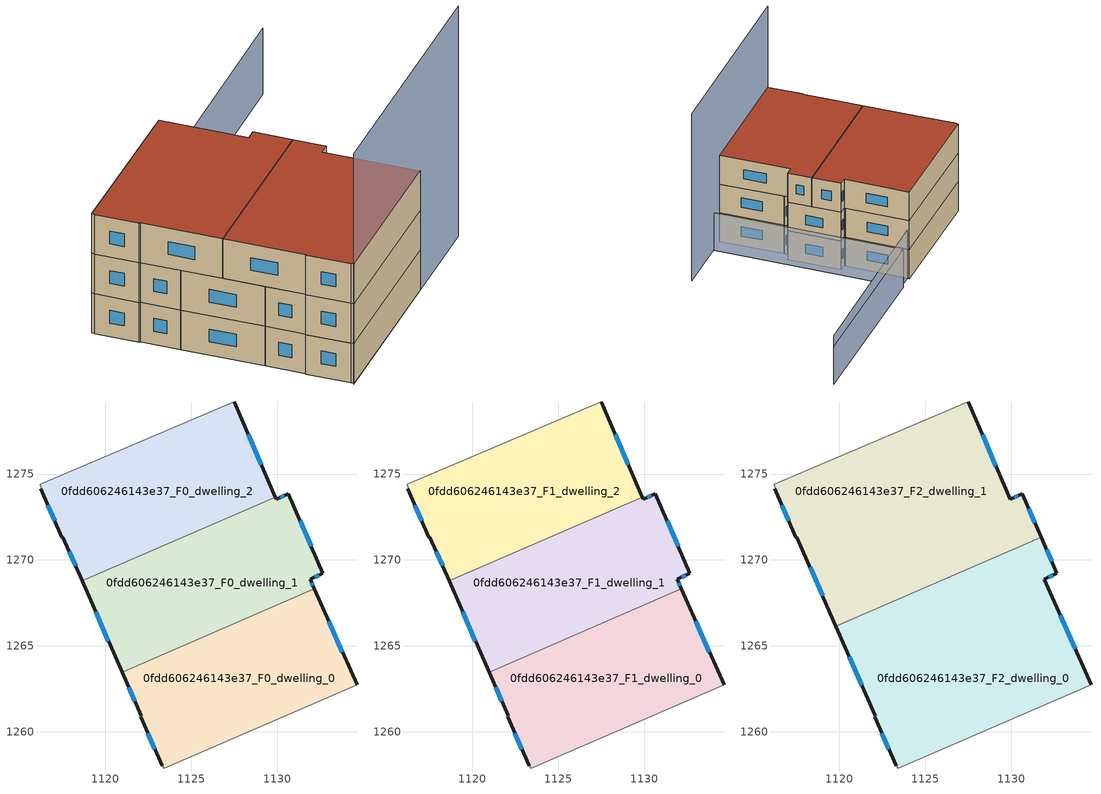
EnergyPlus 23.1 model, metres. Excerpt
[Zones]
0fdd606246143e37_F0_dwelling_0
 floor ground (EU_floor_Construction): 1132.17,1268.32 1134.65,1262.73 1123.43,1257.87 1123.33,1258.03 1122.05,1260.87 1122.09,1260.92 1120.98,1263.47 z0
 wall outside (EU_wall_Construction): 1120.98,1263.47 1122.09,1260.92 1122.05,1260.87 1123.33,1258.03 / 1134.65,1262.73 1132.17,1268.32 z0:3
 wall to 0fdd606246143e37_F0_dwelling_1 (EU_wall_Construction): 1132.17,1268.32 1120.98,1263.47 z0:3
 wall adiabatic (EU_wall_Construction): 1123.33,1258.03 1123.43,1257.87 1134.65,1262.73 z0:3
 window (EU_Window_Construction): 1122.49,1259.9 1122.9,1258.99 / 1121.36,1262.6 1121.71,1261.79 / 1133.81,1264.63 1133.01,1266.42 z1.02:1.98
0fdd606246143e37_F0_dwelling_1
 floor ground (EU_floor_Construction): 1130.65,1273.84 1132.67,1269.23 1131.93,1268.86 1132.17,1268.32 1120.98,1263.47 1118.65,1268.78 1129.9,1273.65 1129.96,1273.53 z0
 wall outside (EU_wall_Construction): 1118.65,1268.78 1120.98,1263.47 / 1132.17,1268.32 1131.93,1268.86 1132.67,1269.23 1130.65,1273.84 1129.96,1273.53 1129.9,1273.65 z0:3
 wall to 0fdd606246143e37_F0_dwelling_2 (EU_wall_Construction): 1129.9,1273.65 1118.65,1268.78 z0:3
 window (EU_Window_Construction): 1119.44,1266.97 1120.19,1265.28 / 1130.41,1273.73 1130.19,1273.63 / 1131.98,1270.8 1131.34,1272.27 / 1132.18,1268.99 1132.42,1269.1 / 1132.09,1268.5 1132.01,1268.68 z1.02:1.98
0fdd606246143e37_F0_dwelling_2
 floor ground (EU_floor_Construction): 1127.51,1279.21 1129.9,1273.65 1118.65,1268.78 1117.54,1271.33 1117.47,1271.33 1116.25,1274.16 1116.26,1274.19 1116.2,1274.38 1116.23,1274.39 z0
 wall outside (EU_wall_Construction): 1129.9,1273.65 1127.51,1279.21 / 1116.25,1274.16 1117.47,1271.33 1117.54,1271.33 1118.65,1268.78 z0:3
 wall adiabatic (EU_wall_Construction): 1127.51,1279.21 1116.23,1274.39 1116.2,1274.38 1116.26,1274.19 1116.25,1274.16 z0:3
 window (EU_Window_Construction): 1129.09,1275.55 1128.32,1277.32 / 1117.92,1270.46 1118.27,1269.65 / 1116.67,1273.2 1117.06,1272.29 z1.02:1.98
0fdd606246143e37_F1_dwelling_0
 floor to 0fdd606246143e37_F0_dwelling_0 (EU_floor_Construction): 1132.17,1268.32 1134.65,1262.73 1123.43,1257.87 1123.33,1258.03 1122.05,1260.87 1122.09,1260.92 1120.98,1263.47 z3
 wall outside (EU_wall_Construction): 1120.98,1263.47 1122.09,1260.92 1122.05,1260.87 1123.33,1258.03 / 1134.65,1262.73 1132.17,1268.32 z3:6
 wall to 0fdd606246143e37_F1_dwelling_1 (EU_wall_Construction): 1132.17,1268.32 1120.98,1263.47 z3:6
 wall adiabatic (EU_wall_Construction): 1123.33,1258.03 1123.43,1257.87 1134.65,1262.73 z3:6
 window (EU_Window_Construction): 1122.49,1259.9 1122.9,1258.99 / 1121.36,1262.6 1121.71,1261.79 / 1133.81,1264.63 1133.01,1266.42 z4.02:4.98
0fdd606246143e37_F1_dwelling_1
 floor to 0fdd606246143e37_F0_dwelling_1 (EU_floor_Construction): 1130.65,1273.84 1132.67,1269.23 1131.93,1268.86 1132.17,1268.32 1120.98,1263.47 1118.65,1268.78 1129.9,1273.65 1129.96,1273.53 z3
 wall outside (EU_wall_Construction): 1118.65,1268.78 1120.98,1263.47 / 1132.17,1268.32 1131.93,1268.86 1132.67,1269.23 1130.65,1273.84 1129.96,1273.53 1129.9,1273.65 z3:6
 wall to 0fdd606246143e37_F1_dwelling_2 (EU_wall_Construction): 1129.9,1273.65 1118.65,1268.78 z3:6
 window (EU_Window_Construction): 1119.44,1266.97 1120.19,1265.28 / 1130.41,1273.73 1130.19,1273.63 / 1131.98,1270.8 1131.34,1272.27 / 1132.18,1268.99 1132.42,1269.1 / 1132.09,1268.5 1132.01,1268.68 z4.02:4.98
0fdd606246143e37_F1_dwelling_2
 floor to 0fdd606246143e37_F0_dwelling_2 (EU_floor_Construction): 1127.51,1279.21 1129.9,1273.65 1118.65,1268.78 1117.54,1271.33 1117.47,1271.33 1116.25,1274.16 1116.26,1274.19 1116.2,1274.38 1116.23,1274.39 z3
 wall outside (EU_wall_Construction): 1129.9,1273.65 1127.51,1279.21 / 1116.25,1274.16 1117.47,1271.33 1117.54,1271.33 1118.65,1268.78 z3:6
 wall adiabatic (EU_wall_Construction): 1127.51,1279.21 1116.23,1274.39 1116.2,1274.38 1116.26,1274.19 1116.25,1274.16 z3:6
 window (EU_Window_Construction): 1129.09,1275.55 1128.32,1277.32 / 1117.92,1270.46 1118.27,1269.65 / 1116.67,1273.2 1117.06,1272.29 z4.02:4.98
0fdd606246143e37_F2_dwelling_0
 floor to 0fdd606246143e37_F1_dwelling_0 (EU_floor_Construction): 1132.17,1268.32 1134.65,1262.73 1123.43,1257.87 1123.33,1258.03 1122.05,1260.87 1122.09,1260.92 1120.98,1263.47 z6
 floor to 0fdd606246143e37_F1_dwelling_1 (EU_floor_Construction): 1131.76,1271.32 1132.67,1269.23 1131.93,1268.86 1132.17,1268.32 1120.98,1263.47 1119.81,1266.14 z6
 wall outside (EU_wall_Construction): 1119.81,1266.14 1122.09,1260.92 1122.05,1260.87 1123.33,1258.03 / 1134.65,1262.73 1131.93,1268.86 1132.67,1269.23 1131.76,1271.32 z6:9
 wall adiabatic (EU_wall_Construction): 1123.33,1258.03 1123.43,1257.87 1134.65,1262.73 z6:9
 wall to 0fdd606246143e37_F2_dwelling_1 (EU_wall_Construction): 1131.76,1271.32 1119.81,1266.14 z6:9
 window (EU_Window_Construction): 1122.49,1259.9 1122.9,1258.99 / 1120.59,1264.36 1121.31,1262.69 / 1132.36,1269.94 1132.07,1270.6 / 1132.18,1268.99 1132.42,1269.1 / 1133.73,1264.82 1132.85,1266.78 z7.02:7.98
 roof outside (EU_roof_Construction): 1134.65,1262.73 1131.93,1268.86 1132.67,1269.23 1131.76,1271.32 1119.81,1266.14 1122.09,1260.92 1122.05,1260.87 1123.33,1258.03 1123.43,1257.87 z9
0fdd606246143e37_F2_dwelling_1
 floor to 0fdd606246143e37_F1_dwelling_1 (EU_floor_Construction): 1130.65,1273.84 1131.76,1271.32 1119.81,1266.14 1118.65,1268.78 1129.9,1273.65 1129.96,1273.53 z6
 floor to 0fdd606246143e37_F1_dwelling_2 (EU_floor_Construction): 1127.51,1279.21 1129.9,1273.65 1118.65,1268.78 1117.54,1271.33 1117.47,1271.33 1116.25,1274.16 1116.26,1274.19 1116.2,1274.38 1116.23,1274.39 z6
 wall outside (EU_wall_Construction): 1116.25,1274.16 1117.47,1271.33 1117.54,1271.33 1119.81,1266.14 / 1131.76,1271.32 1130.65,1273.84 1129.96,1273.53 1127.51,1279.21 z6:9
 wall adiabatic (EU_wall_Construction): 1127.51,1279.21 1116.23,1274.39 1116.2,1274.38 1116.26,1274.19 1116.25,1274.16 z6:9
 window (EU_Window_Construction): 1116.67,1273.2 1117.06,1272.29 / 1129.12,1275.46 1128.34,1277.28 / 1130.41,1273.73 1130.19,1273.63 / 1131.38,1272.17 1131.03,1272.98 / 1118.31,1269.56 1119.04,1267.91 z7.02:7.98
 roof outside (EU_roof_Construction): 1131.76,1271.32 1130.65,1273.84 1129.96,1273.53 1127.51,1279.21 1116.23,1274.39 1116.2,1274.38 1116.26,1274.19 1116.25,1274.16 1117.47,1271.33 1117.54,1271.33 1119.81,1266.14 z9
shading: 1123.31,1257.81 1141.14,1265.54 z0:17.4; 1136.03,1263.33 1128.97,1279.84 / 1128.97,1279.84 1145.05,1286.73 z0:3.9; 1145.03,1286.72 1116.35,1274.11 z0:5
[Building]
EU S2 Campaign: North Axis=0; Terrain=City; Solar Distribution=FullExterior
[Site:Location]
Vienna: Latitude=48; Longitude=16.5; Time Zone=1; Elevation=183
[SizingPeriod:WeatherFileDays]
AnnualSizingPeriod: Begin Month=1; Begin Day of Month=1; End Month=12; End Day of Month=31; Day of Week for Start Day=Monday; Use Weather File Daylight Saving Period=No; Use Weather File Rain and Snow Indicators=No
[MATERIAL]
EU_InternalMass_Material: Roughness=MediumRough; Thickness=0.1; Conductivity=1; Density=1800; Specific Heat=900; Thermal Absorptance=0.9; Solar Absorptance=0.7; Visible Absorptance=0.7
[MATERIAL:NOMASS] Roughness=MediumRough; Thermal Absorptance=0.9; Solar Absorptance=0.7; Visible Absorptance=0.7
Name | Thermal Resistance
EU_wall_NoMass | 0.942466
EU_roof_NoMass | 0.551687
EU_floor_NoMass | 0.66527
[WINDOWMATERIAL:SIMPLEGLAZINGSYSTEM]
EU_Window_SimpleGlazing: UFactor=2.03367; Solar Heat Gain Coefficient=0.65; Visible Transmittance=0.65
[CONSTRUCTION]
EU_wall_Construction: EU_wall_NoMass
EU_roof_Construction: EU_roof_NoMass
EU_floor_Construction: EU_floor_NoMass
EU_Window_Construction: EU_Window_SimpleGlazing
EU_InternalMass_Construction: EU_InternalMass_Material
[ZONE] Type=1; Multiplier=1; Ceiling Height=autocalculate; Floor Area=autocalculate; Part of Total Floor Area=Yes
Name | Volume
0fdd606246143e37_F0_dwelling_0; 0fdd606246143e37_F1_dwelling_0 | 224.548
0fdd606246143e37_F2_dwelling_0 | 336.825
0fdd606246143e37_F0_dwelling_1; 0fdd606246143e37_F1_dwelling_1 | 224.55
0fdd606246143e37_F2_dwelling_1 | 336.829
0fdd606246143e37_F0_dwelling_2; 0fdd606246143e37_F1_dwelling_2 | 224.554
[INTERNALMASS] Construction=EU_InternalMass_Construction
Name | Zone or ZoneList | Surface Area
0fdd606246143e37_F0_dwelling_0_EU_InternalMass | 0fdd606246143e37_F0_dwelling_0 | 74.8495
0fdd606246143e37_F0_dwelling_1_EU_InternalMass | 0fdd606246143e37_F0_dwelling_1 | 74.8498
0fdd606246143e37_F0_dwelling_2_EU_InternalMass | 0fdd606246143e37_F0_dwelling_2 | 74.851
0fdd606246143e37_F1_dwelling_0_EU_InternalMass | 0fdd606246143e37_F1_dwelling_0 | 74.8495
0fdd606246143e37_F1_dwelling_1_EU_InternalMass | 0fdd606246143e37_F1_dwelling_1 | 74.8498
0fdd606246143e37_F1_dwelling_2_EU_InternalMass | 0fdd606246143e37_F1_dwelling_2 | 74.851
0fdd606246143e37_F2_dwelling_0_EU_InternalMass | 0fdd606246143e37_F2_dwelling_0 | 112.275
0fdd606246143e37_F2_dwelling_1_EU_InternalMass | 0fdd606246143e37_F2_dwelling_1 | 112.276
[OTHEREQUIPMENT] Fuel Type=Electricity; Design Level Calculation Method=Watts/Area; Power per Zone Floor Area=1; Fraction Latent=0; Fraction Radiant=0; Fraction Lost=0; Carbon Dioxide Generation Rate=0; EndUse Subcategory=EU_Step8_InternalGains
Name | Zone or ZoneList or Space or SpaceList | Schedule
EU_Step8_InternalGain_0fdd606246143e37_F0_dwelling_0_f000 | 0fdd606246143e37_F0_dwelling_0 | EU_Step8_GainSchedule_0fdd606246143e37_F0_dwelling_0_f000
EU_Step8_InternalGain_0fdd606246143e37_F0_dwelling_1_f000 | 0fdd606246143e37_F0_dwelling_1 | EU_Step8_GainSchedule_0fdd606246143e37_F0_dwelling_1_f000
EU_Step8_InternalGain_0fdd606246143e37_F0_dwelling_2_f000 | 0fdd606246143e37_F0_dwelling_2 | EU_Step8_GainSchedule_0fdd606246143e37_F0_dwelling_2_f000
EU_Step8_InternalGain_0fdd606246143e37_F1_dwelling_0_f000 | 0fdd606246143e37_F1_dwelling_0 | EU_Step8_GainSchedule_0fdd606246143e37_F1_dwelling_0_f000
EU_Step8_InternalGain_0fdd606246143e37_F1_dwelling_1_f000 | 0fdd606246143e37_F1_dwelling_1 | EU_Step8_GainSchedule_0fdd606246143e37_F1_dwelling_1_f000
EU_Step8_InternalGain_0fdd606246143e37_F1_dwelling_2_f000 | 0fdd606246143e37_F1_dwelling_2 | EU_Step8_GainSchedule_0fdd606246143e37_F1_dwelling_2_f000
EU_Step8_InternalGain_0fdd606246143e37_F2_dwelling_0_f000 | 0fdd606246143e37_F2_dwelling_0 | EU_Step8_GainSchedule_0fdd606246143e37_F2_dwelling_0_f000
EU_Step8_InternalGain_0fdd606246143e37_F2_dwelling_1_f000 | 0fdd606246143e37_F2_dwelling_1 | EU_Step8_GainSchedule_0fdd606246143e37_F2_dwelling_1_f000
[ZONEVENTILATION:DESIGNFLOWRATE] Schedule=EU_AlwaysOn; Design Flow Rate Calculation Method=AirChanges/Hour; Air Changes per Hour=0.530523; Ventilation Type=Natural; Fan Pressure Rise=0; Fan Total Efficiency=1; Constant Term Coefficient=1; Temperature Term Coefficient=0; Velocity Term Coefficient=0; Velocity Squared Term Coefficient=0; Minimum Indoor Temperature=-100; Maximum Indoor Temperature=100; Delta Temperature=-100; Minimum Outdoor Temperature=-100; Maximum Outdoor Temperature=100; Maximum Wind Speed=40
Name | Zone or ZoneList or Space or SpaceList
EU_ConstantAir_0fdd606246143e37_F0_dwelling_0 | 0fdd606246143e37_F0_dwelling_0
EU_ConstantAir_0fdd606246143e37_F0_dwelling_1 | 0fdd606246143e37_F0_dwelling_1
EU_ConstantAir_0fdd606246143e37_F0_dwelling_2 | 0fdd606246143e37_F0_dwelling_2
EU_ConstantAir_0fdd606246143e37_F1_dwelling_0 | 0fdd606246143e37_F1_dwelling_0
EU_ConstantAir_0fdd606246143e37_F1_dwelling_1 | 0fdd606246143e37_F1_dwelling_1
EU_ConstantAir_0fdd606246143e37_F1_dwelling_2 | 0fdd606246143e37_F1_dwelling_2
EU_ConstantAir_0fdd606246143e37_F2_dwelling_0 | 0fdd606246143e37_F2_dwelling_0
EU_ConstantAir_0fdd606246143e37_F2_dwelling_1 | 0fdd606246143e37_F2_dwelling_1
[HVACTEMPLATE:THERMOSTAT] Constant Heating Setpoint=20; Constant Cooling Setpoint=50
EU_HeatOnly_0fdd606246143e37_F0_dwelling_0; EU_HeatOnly_0fdd606246143e37_F0_dwelling_1; EU_HeatOnly_0fdd606246143e37_F0_dwelling_2; EU_HeatOnly_0fdd606246143e37_F1_dwelling_0; EU_HeatOnly_0fdd606246143e37_F1_dwelling_1; EU_HeatOnly_0fdd606246143e37_F1_dwelling_2; EU_HeatOnly_0fdd606246143e37_F2_dwelling_0; EU_HeatOnly_0fdd606246143e37_F2_dwelling_1
[HVACTEMPLATE:ZONE:IDEALLOADSAIRSYSTEM] System Availability Schedule=EU_AlwaysOn; Maximum Heating Supply Air Temperature=50; Minimum Cooling Supply Air Temperature=13; Maximum Heating Supply Air Humidity Ratio=0.0156; Minimum Cooling Supply Air Humidity Ratio=0.0077; Heating Limit=NoLimit; Cooling Limit=NoLimit; Heating Availability Schedule=EU_AlwaysOn; Cooling Availability Schedule=EU_CoolingOff; Dehumidification Control Type=ConstantSensibleHeatRatio; Cooling Sensible Heat Ratio=0.7; Dehumidification Setpoint=60; Humidification Control Type=None; Humidification Setpoint=30; Outdoor Air Method=None; Outdoor Air Flow Rate per Person=0.00944; Outdoor Air Flow Rate per Zone Floor Area=0; Outdoor Air Flow Rate per Zone=0; Demand Controlled Ventilation Type=None; Outdoor Air Economizer Type=NoEconomizer; Heat Recovery Type=None; Sensible Heat Recovery Effectiveness=0.7; Latent Heat Recovery Effectiveness=0.65
Name | Template Thermostat
0fdd606246143e37_F0_dwelling_0 | EU_HeatOnly_0fdd606246143e37_F0_dwelling_0
0fdd606246143e37_F0_dwelling_1 | EU_HeatOnly_0fdd606246143e37_F0_dwelling_1
0fdd606246143e37_F0_dwelling_2 | EU_HeatOnly_0fdd606246143e37_F0_dwelling_2
0fdd606246143e37_F1_dwelling_0 | EU_HeatOnly_0fdd606246143e37_F1_dwelling_0
0fdd606246143e37_F1_dwelling_1 | EU_HeatOnly_0fdd606246143e37_F1_dwelling_1
0fdd606246143e37_F1_dwelling_2 | EU_HeatOnly_0fdd606246143e37_F1_dwelling_2
0fdd606246143e37_F2_dwelling_0 | EU_HeatOnly_0fdd606246143e37_F2_dwelling_0
0fdd606246143e37_F2_dwelling_1 | EU_HeatOnly_0fdd606246143e37_F2_dwelling_1
[SIZING:ZONE] Zone Cooling Design Supply Air Temperature Input Method=SupplyAirTemperature; Zone Cooling Design Supply Air Temperature=13; Zone Heating Design Supply Air Temperature Input Method=SupplyAirTemperature; Zone Heating Design Supply Air Temperature=50; Zone Cooling Design Supply Air Humidity Ratio=0.008; Zone Heating Design Supply Air Humidity Ratio=0.008; Cooling Design Air Flow Method=DesignDay; Cooling Design Air Flow Rate=0; Cooling Minimum Air Flow per Zone Floor Area=0.000762; Cooling Minimum Air Flow=0; Cooling Minimum Air Flow Fraction=0.2; Heating Design Air Flow Method=DesignDay; Heating Design Air Flow Rate=0; Heating Maximum Air Flow per Zone Floor Area=0.002032; Heating Maximum Air Flow=0.141576; Heating Maximum Air Flow Fraction=0.3; Account for Dedicated Outdoor Air System=No; Dedicated Outdoor Air System Control Strategy=NeutralSupplyAir; Dedicated Outdoor Air Low Setpoint Temperature for Design=autosize; Dedicated Outdoor Air High Setpoint Temperature for Design=autosize; Zone Load Sizing Method=Sensible Load Only No Latent Load; Zone Latent Cooling Design Supply Air Humidity Ratio Input Method=HumidityRatioDifference; Zone Cooling Design Supply Air Humidity Ratio Difference=0.005; Zone Latent Heating Design Supply Air Humidity Ratio Input Method=HumidityRatioDifference; Zone Humidification Design Supply Air Humidity Ratio Difference=0.005
0fdd606246143e37_F0_dwelling_0; 0fdd606246143e37_F0_dwelling_1; 0fdd606246143e37_F0_dwelling_2; 0fdd606246143e37_F1_dwelling_0; 0fdd606246143e37_F1_dwelling_1; 0fdd606246143e37_F1_dwelling_2; 0fdd606246143e37_F2_dwelling_0; 0fdd606246143e37_F2_dwelling_1
[SCHEDULE:CONSTANT]
Name | Hourly Value
EU_AlwaysOn | 1
EU_CoolingOff | 0
[SCHEDULE:FILE] Column Number=1; Rows to Skip at Top=0; Number of Hours of Data=8760; Column Separator=Comma; Interpolate to Timestep=No; Minutes per Item=60; Adjust Schedule for Daylight Savings=Yes
Name | File
EU_Step8_GainSchedule_0fdd606246143e37_F0_dwelling_0_f000 | ../../schedules/0fdd606246143e37/0fdd606246143e37_F0_dwelling_0_f000_gain.csv
EU_Step8_GainSchedule_0fdd606246143e37_F0_dwelling_1_f000 | ../../schedules/0fdd606246143e37/0fdd606246143e37_F0_dwelling_1_f000_gain.csv
EU_Step8_GainSchedule_0fdd606246143e37_F0_dwelling_2_f000 | ../../schedules/0fdd606246143e37/0fdd606246143e37_F0_dwelling_2_f000_gain.csv
EU_Step8_GainSchedule_0fdd606246143e37_F1_dwelling_0_f000 | ../../schedules/0fdd606246143e37/0fdd606246143e37_F1_dwelling_0_f000_gain.csv
EU_Step8_GainSchedule_0fdd606246143e37_F1_dwelling_1_f000 | ../../schedules/0fdd606246143e37/0fdd606246143e37_F1_dwelling_1_f000_gain.csv
EU_Step8_GainSchedule_0fdd606246143e37_F1_dwelling_2_f000 | ../../schedules/0fdd606246143e37/0fdd606246143e37_F1_dwelling_2_f000_gain.csv
EU_Step8_GainSchedule_0fdd606246143e37_F2_dwelling_0_f000 | ../../schedules/0fdd606246143e37/0fdd606246143e37_F2_dwelling_0_f000_gain.csv
EU_Step8_GainSchedule_0fdd606246143e37_F2_dwelling_1_f000 | ../../schedules/0fdd606246143e37/0fdd606246143e37_F2_dwelling_1_f000_gain.csv
